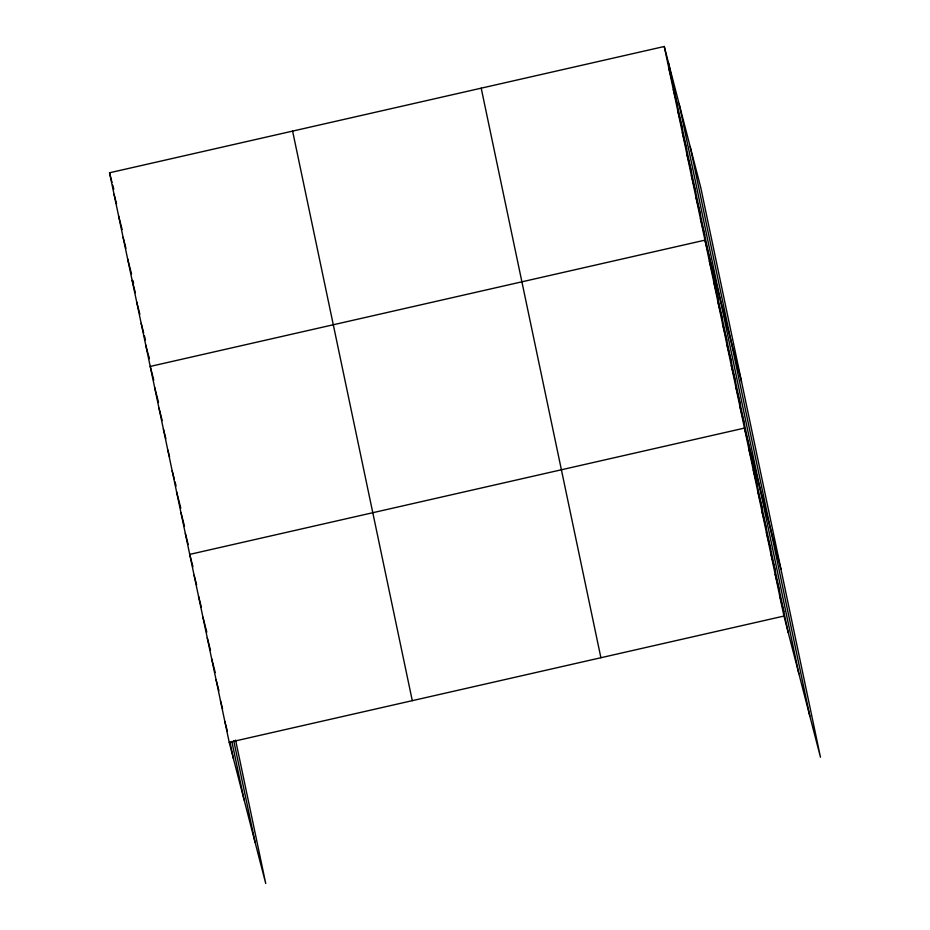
<?xml version="1.0" encoding="UTF-8"?>
<svg xmlns="http://www.w3.org/2000/svg" width="930" height="930" viewBox="0 0 930 930"><rect width="100%" height="100%" fill="white"/><g stroke="black" fill="none" stroke-linecap="round" stroke-linejoin="round"><path stroke-width="1.4" d="M235.592 740.094L265.736 883.5L229.222 742.338L109.531 172.782L664.264 46.5L700.778 187.662L820.469 757.218L783.955 616.055L664.264 46.5M229.222 742.338L783.955 616.055M668.786 68.018L673.053 84.479M673.308 89.536L677.575 105.997M677.831 111.054L682.097 127.515M682.353 132.572L686.607 149.032M686.875 154.078L691.13 170.55M691.397 175.596L695.652 192.057M695.919 197.114L700.174 213.575M700.441 218.631L704.696 235.092M741.466 381.312L704.963 240.149L150.23 366.432L153.776 380.149M709.358 261.028L713.612 277.5M713.74 281.918L717.995 298.379M718.134 302.796L722.389 319.257M722.517 323.687L726.772 340.148M726.911 344.565L731.166 361.026M731.294 365.455L735.549 381.916M735.688 386.334L739.943 402.795M740.071 407.224L744.326 423.685M780.967 569.265L744.465 428.102L189.732 554.385L192.917 566.73M748.848 448.981L753.102 465.453M753.242 469.871L757.497 486.332M757.625 490.749L761.879 507.21M762.019 511.64L766.274 528.101M766.401 532.518L770.656 548.979M770.796 553.408L775.05 569.869M775.178 574.287L779.433 590.748M779.573 595.177L783.827 611.638M109.531 172.782L112.019 182.385M112.728 185.128L113.797 189.243M114.053 194.3L116.541 203.903M118.575 215.818L122.132 229.536M123.097 237.336L125.934 248.31M127.619 258.854L131.525 273.943M132.141 280.372L135.338 292.718M136.663 301.89L139.86 314.235M141.186 323.396L143.673 332.998M144.383 335.742L145.44 339.869M145.708 344.914L148.196 354.516M154.624 387.322L158.519 402.411M159.007 408.2L162.204 420.546M163.401 429.09L165.877 438.693M167.784 449.969L169.562 456.828M172.178 470.847L174.305 479.078M175.014 481.821L176.072 485.948M176.561 491.738L180.815 508.199M180.955 512.616L184.5 526.334M185.337 533.506L188.174 544.48M194.114 575.275L196.602 584.877M198.508 596.153L201.345 607.127M202.891 617.043L206.797 632.133M207.285 637.922L210.471 650.268M211.668 658.8L215.214 672.529M216.062 679.691L218.899 690.665M220.445 700.569L222.572 708.8M224.839 721.459L227.315 731.061M690.13 146.51L809.821 716.065M679.167 104.114L798.858 673.669M668.531 62.961L788.21 632.516M481.205 88.176L600.896 657.731M292.601 131.107L412.292 700.662M233.732 740.71L255.087 842.348M231.837 741.477L244.125 799.951M133.013 280.697L133.571 283.383M148.835 356.004L149.405 358.689M229.966 742.094L233.477 758.799"/></g></svg>
